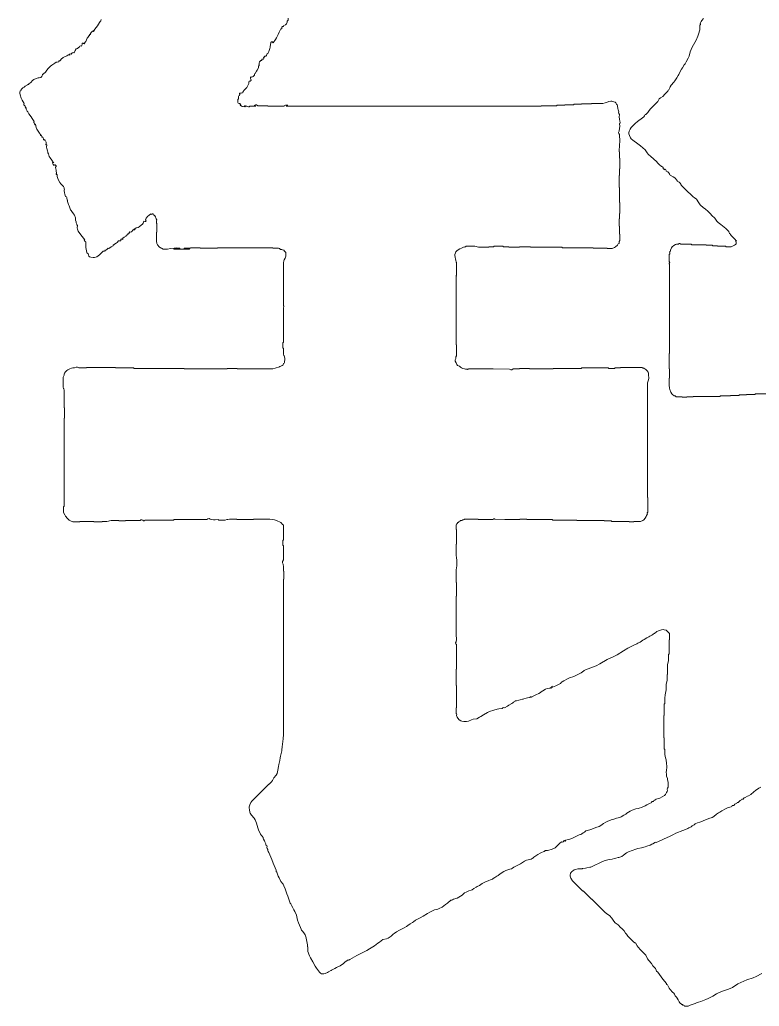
# Model space of a CAD drawing. Extents: x -2876908 to 633791, y -1383861 to 872234.
# Drawn here: x -698223 to -697210, y -824674 to -823324 of the extents above; entities that cross this region are included whole.
import ezdxf
from ezdxf.enums import TextEntityAlignment as Align

# ---------------------------------------------------------------- set-up
doc = ezdxf.new("R2010")
doc.units = 0
doc.header["$LTSCALE"] = 5
doc.header["$MEASUREMENT"] = 0
doc.layers.get('0').update_dxf_attribs({"linetype": 'CONTINUOUS', "lineweight": 25})
doc.layers.add('HFZT', color=5, linetype='CONTINUOUS', lineweight=15)
doc.styles.add('TSSD_NORM', font='tssdeng.shx', dxfattribs={"width": 0.7, "bigfont": 'hztxt.shx'})

# ---------------------------------------------------------------- blocks, each defined once
blk = doc.blocks.new('z')
for points in [[(300137.64, 24129.26), (300136.65, 24128.1), (300136.21, 24127.44), (300135.56, 24126.06), (300135.78, 24125.72), (300135.62, 24125.23), (300135.24, 24125.1), (300135.24, 24123.82), (300135.24, 24123.17), (300135.24, 24121.89), (300134.41, 24119.04), (300133.93, 24117.62), (300132.84, 24114.85), (300131.01, 24111.91), (300130.2, 24110.36), (300128.84, 24107.17), (300128.09, 24104.37), (300127.53, 24102.99), (300126.12, 24100.45), (300125.7, 24099.63), (300125.44, 24099.23), (300124.84, 24098.53), (300123.7, 24096.6), (300123.13, 24095.64), (300121.96, 24093.73), (300121.19, 24092.19), (300120.81, 24091.42), (300120.04, 24089.89), (300118.62, 24087.88), (300117.84, 24086.92), (300116.2, 24085.09), (300115.56, 24083.81), (300115.24, 24083.17), (300114.6, 24081.89), (300114.24, 24081.6), (300114.09, 24081.37), (300113.96, 24080.93), (300112.61, 24079.58), (300111.94, 24078.91), (300110.6, 24077.56), (300108.97, 24076.58), (300108.22, 24075.83), (300107.24, 24074.2), (300105.19, 24072.16), (300104.16, 24071.13), (300102.12, 24069.08), (300101.14, 24067.55), (300100.55, 24066.82), (300099.24, 24065.56), (300099.04, 24065.56), (300098.95, 24065.56), (300098.76, 24065.56), (300098.35, 24064.5), (300097.93, 24063.97), (300097, 24063.32), (300093.84, 24060.88), (300092.32, 24059.55), (300089.47, 24056.76), (300088.99, 24055.78), (300088.74, 24055.3), (300088.19, 24054.36), (300088.03, 24053.21), (300088.1, 24052.56), (300088.51, 24051.48), (300089.09, 24050.08), (300089.59, 24049.41), (300090.75, 24048.44), (300094.07, 24046.03), (300095.68, 24044.74), (300098.76, 24042.04), (300100.12, 24040), (300100.94, 24039.05), (300102.76, 24037.4), (300104.16, 24036.24), (300104.83, 24035.63), (300106.12, 24034.36), (300107.53, 24032.95), (300108.23, 24032.24), (300109.64, 24030.83), (300110.39, 24030.66), (300110.83, 24030.16), (300110.92, 24029.39), (300111.17, 24029.39), (300111.3, 24029.39), (300111.56, 24029.39), (300111.46, 24029.15), (300111.51, 24028.92), (300111.72, 24028.75), (300111.77, 24028.95), (300112.04, 24029.04), (300112.2, 24028.91), (300112.66, 24028.68), (300112.87, 24028.31), (300112.84, 24027.79), (300113.9, 24027.39), (300114.43, 24026.97), (300115.08, 24026.03), (300115.1, 24025.69), (300115.18, 24025.5), (300115.4, 24025.23), (300117.52, 24024.07), (300118.52, 24023.3), (300120.2, 24021.55), (300120.2, 24021.36), (300120.2, 24021.26), (300120.2, 24021.07), (300121.41, 24020.55), (300122, 24020.07), (300122.76, 24018.99), (300122.7, 24018.8), (300122.76, 24018.63), (300122.92, 24018.51), (300125.55, 24015.89), (300126.86, 24014.57), (300129.48, 24011.95), (300130.84, 24010.8), (300131.55, 24010.25), (300133, 24009.23), (300134.54, 24006.7), (300135.5, 24005.51), (300137.64, 24003.47), (300138.74, 24002.65), (300139.28, 24002.23), (300140.36, 24001.39), (300142.35, 23999.4), (300143.34, 23998.41), (300145.33, 23996.43), (300146.54, 23994.51), (300147.36, 23993.63), (300149.17, 23992.27), (300151.42, 23990.58), (300152.48, 23989.64), (300154.45, 23987.62), (300154.72, 23986.83), (300154.97, 23986.44), (300155.57, 23985.86), (300155.74, 23985.64), (300155.81, 23985.5), (300155.89, 23985.22), (300157.04, 23984.07), (300157.62, 23983.5), (300158.77, 23982.34), (300158.94, 23982.15), (300158.99, 23981.96), (300158.93, 23981.7), (300159.18, 23981.7), (300159.31, 23981.7), (300159.57, 23981.7), (300159.35, 23981.24), (300159.31, 23980.93), (300159.41, 23980.42), (300159.35, 23979.54), (300159.03, 23978.99), (300158.29, 23978.5), (300157.37, 23978.19), (300156.91, 23977.99), (300156.05, 23977.54), (300154.64, 23977.54), (300153.94, 23977.54), (300152.53, 23977.54), (300152.53, 23977.67), (300152.53, 23977.73), (300152.53, 23977.86), (300150.35, 23977.86), (300149.26, 23977.86), (300147.09, 23977.86), (300147.09, 23977.99), (300147.09, 23978.05), (300147.09, 23978.18), (300145.68, 23978.18), (300144.97, 23978.18), (300143.57, 23978.18), (300143.57, 23978.31), (300143.57, 23978.37), (300143.57, 23978.5), (300141.9, 23978.5), (300141.07, 23978.5), (300139.4, 23978.5), (300139.4, 23978.63), (300139.4, 23978.69), (300139.4, 23978.82), (300135.56, 23978.82), (300133.64, 23978.82), (300129.8, 23978.82), (300129.8, 23978.95), (300129.8, 23979.01), (300129.8, 23979.14), (300126.86, 23979.14), (300125.39, 23979.14), (300122.44, 23979.14), (300122.18, 23979.59), (300121.52, 23979.67), (300121.16, 23979.3), (300119.83, 23979.17), (300119.14, 23978.97), (300117.96, 23978.34), (300116.8, 23977.38), (300116.3, 23976.7), (300115.72, 23975.3), (300115.63, 23974.74), (300115.48, 23974.43), (300115.08, 23974.02), (300115.33, 23973.42), (300115.22, 23972.88), (300114.76, 23972.42), (300114.76, 23970.5), (300114.76, 23969.54), (300114.76, 23967.62), (300115.1, 23967.44), (300115.18, 23966.95), (300114.92, 23966.66), (300114.74, 23966.46), (300114.83, 23966.11), (300115.08, 23966.02), (300115.08, 23942.21), (300115.08, 23930.3), (300115.08, 23906.49), (300114.95, 23906.49), (300114.89, 23906.49), (300114.76, 23906.49), (300114.76, 23902.39), (300114.76, 23900.34), (300114.76, 23896.24), (300114.89, 23896.24), (300114.95, 23896.24), (300115.08, 23896.24), (300115.08, 23893.81), (300115.08, 23892.6), (300115.08, 23890.16), (300114.95, 23890.16), (300114.89, 23890.16), (300114.76, 23890.16), (300114.76, 23888.24), (300114.76, 23887.28), (300114.76, 23885.36), (300115.1, 23883.55), (300115.32, 23882.64), (300115.88, 23880.88), (300116.6, 23879.72), (300117.07, 23879.19), (300118.12, 23878.32), (300118.75, 23878.26), (300119.1, 23878.11), (300119.56, 23877.68), (300121.1, 23877.68), (300121.86, 23877.68), (300123.4, 23877.68), (300123.4, 23877.55), (300123.4, 23877.49), (300123.4, 23877.36), (300124.68, 23877.36), (300125.32, 23877.36), (300126.6, 23877.36), (300126.6, 23877.49), (300126.6, 23877.55), (300126.6, 23877.68), (300128.27, 23877.68), (300129.1, 23877.68), (300130.76, 23877.68), (300130.76, 23877.81), (300130.76, 23877.87), (300130.76, 23878), (300137.93, 23878), (300141.52, 23878), (300148.69, 23878), (300148.69, 23878.13), (300148.69, 23878.19), (300148.69, 23878.32), (300151.5, 23878.32), (300152.91, 23878.32), (300155.73, 23878.32), (300155.73, 23878.45), (300155.73, 23878.51), (300155.73, 23878.64), (300158.03, 23878.64), (300159.18, 23878.64), (300161.49, 23878.64), (300161.49, 23878.77), (300161.49, 23878.83), (300161.49, 23878.96), (300163.41, 23878.96), (300164.37, 23878.96), (300166.29, 23878.96), (300166.29, 23879.09), (300166.29, 23879.15), (300166.29, 23879.28), (300168.59, 23879.28), (300169.75, 23879.28), (300172.05, 23879.28), (300172.05, 23879.41), (300172.05, 23879.47), (300172.05, 23879.6), (300223.26, 23879.6)], [(300175.89, 23617.94), (300174.61, 23617.3), (300172.34, 23615.77), (300171.25, 23614.93), (300169.17, 23613.14), (300167.63, 23612.37), (300166.87, 23611.99), (300165.33, 23611.22), (300164.74, 23610.89), (300164.46, 23610.65), (300164.05, 23610.1), (300163.63, 23610.17), (300163.28, 23610), (300163.09, 23609.62), (300162.07, 23609.12), (300161.58, 23608.73), (300160.85, 23607.86), (300160.43, 23607.93), (300160.08, 23607.76), (300159.89, 23607.38), (300159.04, 23606.94), (300158.63, 23606.63), (300157.97, 23605.94), (300157.46, 23605.94), (300157.2, 23605.94), (300156.69, 23605.94), (300156.81, 23605.53), (300156.61, 23605.13), (300156.21, 23604.98), (300153.58, 23604.28), (300152.27, 23603.71), (300149.97, 23602.26), (300148.5, 23601.47), (300147.78, 23601.02), (300146.45, 23600.02), (300144.6, 23598.57), (300143.52, 23597.97), (300141.32, 23597.14), (300139.74, 23596.61), (300138.97, 23596.29), (300137.48, 23595.54), (300135.95, 23595.03), (300135.18, 23594.77), (300133.64, 23594.26), (300132.65, 23593.97), (300132.15, 23593.69), (300131.4, 23592.98), (300130.57, 23592.57), (300130.17, 23592.31), (300129.48, 23591.7), (300127.95, 23590.93), (300127.18, 23590.54), (300125.64, 23589.78), (300124.98, 23589.58), (300124.66, 23589.45), (300124.04, 23589.14), (300122.12, 23588.5), (300121.16, 23588.18), (300119.24, 23587.54), (300117.65, 23586.51), (300116.81, 23586.06), (300115.08, 23585.3), (300111.49, 23583.7), (300109.7, 23582.9), (300106.12, 23581.29), (300105.68, 23581.45), (300105.29, 23581.34), (300105, 23580.97), (300103.95, 23580.33), (300103.4, 23580.04), (300102.28, 23579.53), (300099.97, 23578.77), (300098.82, 23578.38), (300096.51, 23577.61), (300093.9, 23577.14), (300092.6, 23576.78), (300090.11, 23575.85), (300087.67, 23574.96), (300086.47, 23574.33), (300084.35, 23572.81), (300083.26, 23572.03), (300082.61, 23571.72), (300081.31, 23571.37), (300081.12, 23571.31), (300081.02, 23571.28), (300080.83, 23571.21), (300079.3, 23570.83), (300078.53, 23570.64), (300076.99, 23570.25), (300075.06, 23569.95), (300074.09, 23569.76), (300072.19, 23569.29), (300070.4, 23568.52), (300069.5, 23568.13), (300067.71, 23567.37), (300065.92, 23566.48), (300065.02, 23566.03), (300063.23, 23565.13), (300062.74, 23564.94), (300062.47, 23564.87), (300061.95, 23564.81), (300060.03, 23564.43), (300059.07, 23564.23), (300057.15, 23563.85), (300056.83, 23563.79), (300056.67, 23563.75), (300056.35, 23563.69), (300055.39, 23563.69), (300054.91, 23563.69), (300053.95, 23563.69), (300052.46, 23563.35), (300051.72, 23563.05), (300050.42, 23562.25), (300049.93, 23561.66), (300049.67, 23561.37), (300049.14, 23560.81), (300048.97, 23559.54), (300049.04, 23558.82), (300049.46, 23557.61), (300049.91, 23556.84), (300050.14, 23556.46), (300050.58, 23555.69), (300053.21, 23553.06), (300054.52, 23551.75), (300057.15, 23549.13), (300057.4, 23549), (300057.53, 23548.94), (300057.79, 23548.81), (300059.83, 23546.76), (300060.86, 23545.73), (300062.91, 23543.69), (300063.16, 23543.56), (300063.29, 23543.49), (300063.55, 23543.37), (300067, 23539.91), (300068.73, 23538.18), (300072.19, 23534.72), (300074.13, 23533.38), (300075.05, 23532.6), (300076.67, 23530.88), (300077.98, 23528.82), (300078.87, 23527.86), (300080.83, 23526.4), (300082.43, 23524.8), (300083.23, 23524), (300084.83, 23522.4), (300085.86, 23521), (300086.38, 23520.29), (300087.39, 23518.88), (300088.99, 23517.28), (300089.79, 23516.48), (300091.39, 23514.88), (300091.78, 23514.69), (300091.97, 23514.6), (300092.35, 23514.4), (300093.62, 23512.55), (300094.29, 23511.65), (300095.71, 23509.92), (300097.12, 23508.51), (300097.83, 23507.81), (300099.24, 23506.4), (300100.53, 23503.95), (300101.31, 23502.77), (300103.08, 23500.64), (300104.04, 23499.26), (300104.6, 23498.61), (300105.8, 23497.44), (300106.13, 23496.31), (300106.45, 23495.75), (300107.24, 23494.88), (300109.47, 23491.82), (300110.66, 23490.34), (300113.16, 23487.51), (300113.09, 23487.09), (300113.26, 23486.75), (300113.64, 23486.55), (300114.74, 23484.44), (300115.48, 23483.44), (300117.16, 23481.75), (300118.04, 23480.92), (300118.4, 23480.34), (300118.76, 23479.19), (300119.72, 23478.29), (300120.16, 23477.76), (300120.84, 23476.63), (300121.53, 23475.19), (300122.05, 23474.5), (300123.24, 23473.43), (300123.65, 23473.48), (300124, 23473.2), (300124.04, 23472.79), (300124.38, 23473.01), (300124.86, 23472.85), (300125, 23472.47), (300126.54, 23472.31), (300127.39, 23472.42), (300128.84, 23472.95), (300130.14, 23473.4), (300130.79, 23473.66), (300132.04, 23474.23), (300133.58, 23474.74), (300134.35, 23475), (300135.88, 23475.51), (300139.16, 23476.73), (300140.77, 23477.44), (300143.89, 23479.03), (300146.34, 23480.57), (300147.63, 23481.25), (300150.29, 23482.39), (300153.03, 23483.19), (300154.38, 23483.68), (300157.01, 23484.79), (300160.65, 23487.18), (300162.6, 23488.22), (300166.61, 23489.91), (300170.71, 23491.22), (300172.73, 23492.07), (300176.53, 23494.08)], [(299736.91, 24128.62), (299736.51, 24127.79), (299736.25, 24127.39), (299735.63, 24126.7), (299734.29, 24124.5), (299733.55, 24123.44), (299731.95, 24121.41), (299732.14, 24121.12), (299731.97, 24120.7), (299731.63, 24120.61), (299731.77, 24120.84), (299731.7, 24121.12), (299731.47, 24121.25), (299730.52, 24120.55), (299730.1, 24120.06), (299729.55, 24119.01), (299729.68, 24118.94), (299729.73, 24118.84), (299729.71, 24118.69), (299729.46, 24118.69), (299729.33, 24118.69), (299729.07, 24118.69), (299729.15, 24118.27), (299728.98, 24117.93), (299728.59, 24117.73), (299727.89, 24116.75), (299727.57, 24116.23), (299726.99, 24115.17), (299726.55, 24114.05), (299726.21, 24113.5), (299725.39, 24112.61), (299724.96, 24112.79), (299724.73, 24112.86), (299724.27, 24112.93), (299724.16, 24112.13), (299724.02, 24111.72), (299723.63, 24111.01), (299723.1, 24111.15), (299722.66, 24110.98), (299722.35, 24110.53), (299721.61, 24109.77), (299721.11, 24109.45), (299720.11, 24109.09), (299719.6, 24108.07), (299719.35, 24107.55), (299718.83, 24106.53), (299718.26, 24106.68), (299717.85, 24106.58), (299717.39, 24106.21), (299717.13, 24105.96), (299717.01, 24105.83), (299716.75, 24105.57), (299716.21, 24105.8), (299715.71, 24105.69), (299715.31, 24105.25), (299715.56, 24105.4), (299715.92, 24105.22), (299715.95, 24104.93), (299715.17, 24105.08), (299714.65, 24104.95), (299714.03, 24104.45), (299712.33, 24103.92), (299711.49, 24103.43), (299710.19, 24102.21), (299709.8, 24101.53), (299709.36, 24101.22), (299708.59, 24101.09), (299708.59, 24100.83), (299708.59, 24100.71), (299708.59, 24100.45), (299707.52, 24100.38), (299706.95, 24100.2), (299706.03, 24099.65), (299703.96, 24098.32), (299702.98, 24097.54), (299701.23, 24095.81), (299700.2, 24094.42), (299699.65, 24093.74), (299698.51, 24092.45), (299698.16, 24092.43), (299697.97, 24092.35), (299697.71, 24092.13), (299697.61, 24091.22), (299697.38, 24090.71), (299696.75, 24090.05), (299695.44, 24089.94), (299694.79, 24089.81), (299693.55, 24089.41), (299691.96, 24088.7), (299691.19, 24088.14), (299690.02, 24086.85), (299689.31, 24086.36), (299688.98, 24086.06), (299688.42, 24085.41), (299688, 24085.48), (299687.66, 24085.31), (299687.46, 24084.93), (299686.64, 24084.51), (299686.25, 24084.25), (299685.54, 24083.65), (299684.68, 24083.14), (299684.27, 24082.81), (299683.62, 24082.05), (299683.67, 24081.64), (299683.39, 24081.29), (299682.98, 24081.25), (299682.65, 24080.28), (299682.61, 24079.69), (299682.82, 24078.68), (299683.62, 24076.27), (299684.18, 24075.08), (299685.54, 24072.92), (299685.33, 24072.37), (299685.44, 24071.89), (299685.86, 24071.48), (299686.29, 24071.07), (299686.39, 24070.6), (299686.18, 24070.04), (299686.44, 24070.04), (299686.57, 24070.04), (299686.82, 24070.04), (299686.77, 24069.66), (299686.81, 24069.43), (299686.98, 24069.08), (299687.62, 24067.8), (299687.94, 24067.16), (299688.58, 24065.88), (299690.17, 24063.97), (299690.89, 24062.93), (299692.11, 24060.76), (299691.89, 24060.51), (299691.97, 24060.11), (299692.26, 24059.96), (299692.46, 24059.36), (299692.59, 24059.07), (299692.91, 24058.52), (299692.74, 24058.73), (299692.82, 24059.05), (299693.07, 24059.16), (299693.6, 24056.87), (299694.07, 24055.72), (299695.31, 24053.72), (299695.77, 24053.17), (299695.95, 24052.82), (299696.11, 24052.12), (299696.35, 24052.22), (299696.58, 24052.16), (299696.75, 24051.96), (299696.55, 24051.84), (299696.46, 24051.71), (299696.43, 24051.48), (299696.83, 24051.52), (299697.09, 24051.44), (299697.39, 24051.16), (299697.39, 24050.9), (299697.39, 24050.77), (299697.39, 24050.52), (299697.64, 24050.52), (299697.77, 24050.52), (299698.03, 24050.52), (299698.28, 24049.78), (299698.35, 24049.38), (299698.35, 24048.6), (299698.75, 24048.55), (299699.01, 24048.64), (299699.31, 24048.92), (299699.23, 24048.5), (299699.4, 24048.15), (299699.79, 24047.96), (299700.12, 24047.12), (299700.19, 24046.62), (299700.11, 24045.72), (299699.98, 24045.65), (299699.93, 24045.54), (299699.95, 24045.4), (299700.2, 24045.4), (299700.33, 24045.4), (299700.59, 24045.4), (299700.5, 24043.72), (299700.6, 24042.85), (299701.07, 24041.24), (299701.21, 24040.44), (299701.34, 24040.04), (299701.71, 24039.32), (299702.29, 24037.52), (299702.77, 24036.63), (299703.95, 24035.16), (299704.34, 24034.43), (299704.61, 24034.09), (299705.23, 24033.55), (299704.91, 24033.55), (299704.75, 24033.55), (299704.43, 24033.55), (299704.73, 24032.72), (299704.97, 24032.31), (299705.55, 24031.63), (299705.69, 24031.93), (299706.1, 24032.01), (299706.35, 24031.79), (299706.8, 24031.43), (299706.86, 24030.81), (299706.51, 24030.35), (299706.71, 24029.21), (299706.77, 24028.63), (299706.83, 24027.47), (299707.11, 24027.02), (299707.18, 24026.72), (299707.15, 24026.19), (299706.94, 24026.03), (299706.89, 24025.8), (299706.99, 24025.55), (299707.24, 24025.55), (299707.37, 24025.55), (299707.63, 24025.55), (299707.57, 24024.25), (299707.72, 24023.54), (299708.27, 24022.35), (299709.37, 24020.29), (299710.07, 24019.3), (299711.63, 24017.55), (299712.12, 24016.73), (299712.29, 24016.25), (299712.43, 24015.31), (299712.29, 24015.3), (299712.2, 24015.11), (299712.27, 24014.99), (299712.51, 24013.38), (299712.67, 24012.57), (299713.07, 24010.99), (299713.66, 24010.63), (299713.92, 24010.23), (299714.03, 24009.55), (299714.22, 24008.78), (299714.32, 24008.4), (299714.51, 24007.63), (299715.15, 24005.71), (299715.47, 24004.75), (299716.11, 24002.83), (299716.49, 24001.99), (299716.76, 24001.58), (299717.39, 24000.91), (299718.5, 23999.34), (299718.99, 23998.49), (299719.79, 23996.75), (299719.66, 23995.71), (299719.77, 23995.1), (299720.27, 23994.19), (299720.2, 23993.74), (299720.24, 23993.48), (299720.43, 23993.07), (299720.59, 23992.46), (299720.72, 23992.15), (299721.07, 23991.63), (299720.94, 23990.08), (299721.05, 23989.25), (299721.55, 23987.78), (299723.26, 23985.53), (299724.12, 23984.41), (299725.87, 23982.18), (299725.68, 23982.13), (299725.59, 23981.86), (299725.71, 23981.7), (299725.83, 23981.22), (299726.06, 23980.95), (299726.51, 23980.74), (299726.51, 23979.34), (299726.51, 23978.63), (299726.51, 23977.22), (299726.84, 23975.69), (299727, 23974.92), (299727.31, 23973.38), (299727.88, 23973.08), (299728.14, 23972.73), (299728.27, 23972.1), (299728.64, 23971.27), (299729.14, 23970.86), (299730.03, 23970.66), (299731.54, 23970.36), (299732.4, 23970.4), (299733.87, 23970.82), (299735.73, 23972.2), (299736.61, 23972.98), (299738.2, 23974.66), (299738.76, 23974.55), (299739.11, 23974.59), (299739.64, 23974.82), (299739.51, 23974.95), (299739.44, 23975.01), (299739.32, 23975.14), (299740.31, 23975.53), (299740.79, 23975.84), (299741.56, 23976.58), (299742, 23976.43), (299742.38, 23976.54), (299742.68, 23976.9), (299743.45, 23977.5), (299743.88, 23977.76), (299744.76, 23978.18), (299744.76, 23978.44), (299744.76, 23978.57), (299744.76, 23978.82), (299745.18, 23978.75), (299745.52, 23978.92), (299745.72, 23979.3), (299746.86, 23979.95), (299747.4, 23980.39), (299748.28, 23981.38), (299748.66, 23981.46), (299748.85, 23981.5), (299749.24, 23981.54), (299749.49, 23981.45), (299749.7, 23981.51), (299749.88, 23981.7), (299749.83, 23982.11), (299749.92, 23982.37), (299750.2, 23982.66), (299750.6, 23982.71), (299750.86, 23982.62), (299751.16, 23982.34), (299751.16, 23982.73), (299751.16, 23982.92), (299751.16, 23983.3), (299752.05, 23983.82), (299752.5, 23984.07), (299753.4, 23984.58), (299753.4, 23984.84), (299753.4, 23984.97), (299753.4, 23985.22), (299754, 23985.28), (299754.37, 23985.51), (299754.68, 23986.02), (299754.68, 23986.22), (299754.68, 23986.31), (299754.68, 23986.5), (299755.06, 23986.5), (299755.25, 23986.5), (299755.64, 23986.5), (299755.59, 23986.91), (299755.68, 23987.17), (299755.96, 23987.46), (299756.53, 23987.32), (299756.94, 23987.41), (299757.4, 23987.78), (299757.75, 23988.32), (299757.95, 23988.58), (299758.36, 23989.07), (299758.5, 23988.77), (299758.91, 23988.69), (299759.16, 23988.91), (299758.96, 23989.02), (299758.87, 23989.16), (299758.84, 23989.39), (299759.22, 23989.39), (299759.42, 23989.39), (299759.8, 23989.39), (299759.8, 23989.64), (299759.8, 23989.77), (299759.8, 23990.03), (299761.36, 23990.25), (299762.2, 23990.68), (299763.32, 23991.79), (299764.34, 23992.65), (299764.77, 23993.26), (299765.24, 23994.51), (299765.79, 23994.3), (299766.27, 23994.4), (299766.68, 23994.83), (299766.42, 23995.48), (299766.47, 23995.99), (299766.84, 23996.59), (299767.96, 23997.78), (299768.58, 23998.33), (299769.88, 23999.31), (299769.93, 23999.11), (299770.2, 23999.02), (299770.36, 23999.15), (299770.68, 23999.38), (299770.95, 23999.42), (299771.32, 23999.31), (299771.32, 23999.05), (299771.32, 23998.92), (299771.32, 23998.67), (299772.13, 23998.51), (299772.59, 23998.14), (299772.92, 23997.39), (299773.18, 23996.57), (299773.38, 23996.16), (299773.88, 23995.47), (299773.74, 23994.71), (299773.71, 23994.32), (299773.72, 23993.55), (299773.74, 23993.16), (299773.77, 23992.96), (299773.88, 23992.59), (299773.88, 23990.41), (299773.88, 23989.32), (299773.88, 23987.14), (299773.75, 23987.14), (299773.69, 23987.14), (299773.56, 23987.14), (299773.56, 23984.78), (299773.56, 23983.59), (299773.56, 23981.22), (299773.92, 23979.63), (299774.31, 23978.82), (299775.32, 23977.54), (299776.36, 23976.82), (299776.91, 23976.5), (299778.04, 23975.94), (299779.97, 23975.87), (299780.97, 23975.97), (299782.85, 23976.42), (299785.39, 23976.68), (299786.69, 23976.71), (299789.25, 23976.58), (299789.25, 23976.45), (299789.25, 23976.39), (299789.25, 23976.26), (299787.58, 23976.26), (299786.75, 23976.26), (299785.09, 23976.26), (299785.09, 23976.13), (299785.09, 23976.07), (299785.09, 23975.94), (299789.31, 23975.94), (299791.42, 23975.94), (299795.65, 23975.94), (299795.65, 23976.07), (299795.65, 23976.13), (299795.65, 23976.26), (299794.24, 23976.26), (299793.54, 23976.26), (299792.13, 23976.26), (299792.13, 23976.39), (299792.13, 23976.45), (299792.13, 23976.58), (299793.79, 23976.58), (299794.62, 23976.58), (299796.29, 23976.58), (299796.29, 23976.71), (299796.29, 23976.77), (299796.29, 23976.9), (299798.85, 23976.9), (299800.13, 23976.9), (299802.69, 23976.9), (299802.69, 23976.77), (299802.69, 23976.71), (299802.69, 23976.58), (299807.3, 23976.58), (299809.6, 23976.58), (299814.21, 23976.58), (299814.21, 23976.71), (299814.21, 23976.77), (299814.21, 23976.9), (299828.94, 23976.9), (299836.3, 23976.9), (299851.02, 23976.9), (299851.02, 23976.77), (299851.02, 23976.71), (299851.02, 23976.58), (299852.56, 23976.58), (299853.32, 23976.58), (299854.86, 23976.58), (299855.44, 23976.31), (299855.72, 23976.1), (299856.14, 23975.62), (299857.06, 23975.66), (299857.56, 23975.55), (299858.38, 23975.14), (299858.88, 23974.55), (299859.13, 23974.26), (299859.66, 23973.7), (299859.72, 23972.16), (299859.66, 23971.37), (299859.34, 23969.86), (299858.57, 23968.79), (299858.29, 23968.12), (299858.06, 23966.82), (299858.06, 23955.36), (299858.06, 23949.63), (299858.06, 23938.17), (299858.41, 23937.99), (299858.49, 23937.5), (299858.22, 23937.21), (299858.09, 23927.87), (299858.06, 23923.19), (299858.06, 23913.85), (299857.93, 23913.85), (299857.87, 23913.85), (299857.74, 23913.85), (299857.74, 23912.31), (299857.74, 23911.54), (299857.74, 23910.01), (299857.87, 23910.01), (299857.93, 23910.01), (299858.06, 23910.01), (299858.06, 23908.34), (299858.06, 23907.51), (299858.06, 23905.85), (299858.32, 23905.46), (299858.45, 23905.27), (299858.7, 23904.89), (299859.07, 23903.39), (299859.1, 23902.56), (299858.86, 23901.05), (299858.76, 23900.48), (299858.61, 23900.18), (299858.22, 23899.77), (299857.85, 23898.89), (299857.37, 23898.45), (299856.46, 23898.17), (299855.82, 23897.84), (299855.5, 23897.68), (299854.86, 23897.36), (299853.32, 23896.98), (299852.56, 23896.79), (299851.02, 23896.4), (299850.76, 23896.34), (299850.64, 23896.31), (299850.38, 23896.24), (299841.16, 23896.24), (299836.55, 23896.24), (299827.33, 23896.24), (299827.33, 23896.37), (299827.33, 23896.44), (299827.33, 23896.56), (299824.65, 23896.56), (299823.3, 23896.56), (299820.61, 23896.56), (299820.61, 23896.44), (299820.61, 23896.37), (299820.61, 23896.24), (299809.22, 23896.24), (299803.52, 23896.24), (299792.13, 23896.24), (299792.13, 23896.37), (299792.13, 23896.44), (299792.13, 23896.56), (299778.68, 23896.56), (299771.96, 23896.56), (299758.52, 23896.56), (299758.52, 23896.69), (299758.52, 23896.76), (299758.52, 23896.88), (299753.65, 23896.88), (299751.22, 23896.88), (299746.36, 23896.88), (299746.36, 23897.01), (299746.36, 23897.08), (299746.36, 23897.2), (299738.68, 23897.2), (299734.83, 23897.2), (299727.15, 23897.2), (299727.15, 23897.08), (299727.15, 23897.01), (299727.15, 23896.88), (299725.1, 23896.88), (299724.08, 23896.88), (299722.03, 23896.88), (299721.03, 23897.45), (299720.21, 23897.49), (299719.15, 23897.04), (299717.84, 23896.9), (299717.17, 23896.74), (299715.95, 23896.24), (299714.56, 23895.66), (299713.88, 23895.16), (299712.91, 23894), (299712.68, 23893.56), (299712.5, 23893.35), (299712.11, 23893.04), (299712.14, 23892.11), (299711.99, 23891.58), (299711.47, 23890.8), (299711.47, 23888.11), (299711.47, 23886.77), (299711.47, 23884.08), (299711.73, 23883.31), (299711.85, 23882.93), (299712.11, 23882.16), (299712.11, 23877.42), (299712.11, 23875.06), (299712.11, 23870.32), (299712.24, 23870.32), (299712.3, 23870.32), (299712.43, 23870.32), (299712.43, 23867.63), (299712.43, 23866.29), (299712.43, 23863.6), (299712.3, 23863.6), (299712.24, 23863.6), (299712.11, 23863.6), (299712.11, 23840.04), (299712.11, 23828.26), (299712.11, 23804.7), (299711.98, 23804.7), (299711.92, 23804.7), (299711.79, 23804.7), (299711.79, 23803.17), (299711.79, 23802.4), (299711.79, 23800.86), (299712.58, 23799.14), (299713.12, 23798.31), (299714.35, 23796.86), (299715.54, 23795.65), (299716.3, 23795.13), (299717.87, 23794.46), (299719.79, 23794.46), (299720.75, 23794.46), (299722.67, 23794.46), (299722.67, 23794.59), (299722.67, 23794.65), (299722.67, 23794.78), (299726.38, 23794.78), (299728.24, 23794.78), (299731.95, 23794.78), (299731.95, 23794.65), (299731.95, 23794.59), (299731.95, 23794.46), (299734.13, 23794.46), (299735.22, 23794.46), (299737.39, 23794.46), (299737.39, 23794.59), (299737.39, 23794.65), (299737.39, 23794.78), (299738.68, 23794.78), (299739.32, 23794.78), (299740.6, 23794.78), (299741.75, 23795.04), (299742.32, 23795.17), (299743.48, 23795.42), (299745.52, 23795.42), (299746.55, 23795.42), (299748.6, 23795.42), (299748.6, 23795.29), (299748.6, 23795.23), (299748.6, 23795.1), (299750.39, 23795.1), (299751.29, 23795.1), (299753.08, 23795.1), (299753.08, 23795.23), (299753.08, 23795.29), (299753.08, 23795.42), (299756.92, 23795.42), (299758.84, 23795.42), (299762.68, 23795.42), (299763.27, 23795.92), (299763.94, 23795.98), (299764.6, 23795.58), (299764.96, 23795.21), (299765.62, 23795.29), (299765.88, 23795.74), (299773.56, 23795.74), (299777.4, 23795.74), (299785.09, 23795.74), (299785.09, 23795.87), (299785.09, 23795.93), (299785.09, 23796.06), (299793.92, 23796.06), (299798.34, 23796.06), (299807.17, 23796.06), (299807.88, 23796.62), (299808.63, 23796.67), (299809.41, 23796.22), (299811.57, 23795.96), (299812.68, 23795.93), (299814.85, 23796.06), (299814.85, 23795.93), (299814.85, 23795.87), (299814.85, 23795.74), (299816.64, 23795.74), (299817.54, 23795.74), (299819.33, 23795.74), (299820.49, 23796), (299821.06, 23796.13), (299822.21, 23796.38), (299824.13, 23796.38), (299825.09, 23796.38), (299827.01, 23796.38), (299827.01, 23796.25), (299827.01, 23796.19), (299827.01, 23796.06), (299831.5, 23796.06), (299833.74, 23796.06), (299838.22, 23796.06), (299838.22, 23796.19), (299838.22, 23796.25), (299838.22, 23796.38), (299842.57, 23796.38), (299844.75, 23796.38), (299849.1, 23796.38), (299852.06, 23795.79), (299853.53, 23795.33), (299856.3, 23794.14), (299857.01, 23793.38), (299857.36, 23792.99), (299858.06, 23792.22), (299858.06, 23788.25), (299858.06, 23786.27), (299858.06, 23782.3), (299857.93, 23782.3), (299857.87, 23782.3), (299857.74, 23782.3), (299857.74, 23780.89), (299857.74, 23780.19), (299857.74, 23778.78), (299857.87, 23778.78), (299857.93, 23778.78), (299858.06, 23778.78), (299858.06, 23774.94), (299858.06, 23773.02), (299858.06, 23769.18), (299857.5, 23768.17), (299857.45, 23767.36), (299857.9, 23766.3), (299858.15, 23764.52), (299858.19, 23763.6), (299858.06, 23761.81), (299858.19, 23761.81), (299858.25, 23761.81), (299858.38, 23761.81), (299858.38, 23759.64), (299858.38, 23758.55), (299858.38, 23756.37), (299858.25, 23756.37), (299858.19, 23756.37), (299858.06, 23756.37), (299858.06, 23714.57), (299858.06, 23693.67), (299858.06, 23651.87), (299858, 23651.29), (299857.97, 23651.01), (299857.9, 23650.43), (299857.65, 23648.13), (299857.52, 23646.97), (299857.26, 23644.67), (299857.16, 23642.99), (299857.03, 23642.14), (299856.62, 23640.51), (299856.1, 23638.62), (299855.9, 23637.65), (299855.66, 23635.71), (299855.15, 23633.15), (299854.89, 23631.87), (299854.38, 23629.31), (299853.84, 23627.08), (299853.28, 23625.95), (299851.82, 23624.18), (299850.75, 23622.38), (299850.09, 23621.52), (299848.62, 23620.02), (299848.43, 23620.08), (299848.26, 23620.02), (299848.14, 23619.86), (299843.72, 23615.45), (299841.51, 23613.24), (299837.1, 23608.82), (299836.4, 23607.91), (299836.12, 23607.36), (299835.82, 23606.26), (299835.41, 23605.04), (299835.34, 23604.34), (299835.5, 23603.06), (299835.7, 23601.49), (299836.03, 23600.67), (299836.94, 23599.38), (299838.58, 23597.49), (299839.28, 23596.39), (299840.3, 23594.1), (299841.01, 23591.06), (299841.53, 23589.56), (299842.86, 23586.74), (299843.51, 23585.8), (299843.86, 23585.35), (299844.62, 23584.5), (299844.56, 23584.11), (299844.6, 23583.88), (299844.78, 23583.54), (299845.42, 23582.25), (299845.74, 23581.61), (299846.38, 23580.33), (299846.4, 23579.62), (299846.62, 23579.18), (299847.18, 23578.73), (299847.14, 23577.82), (299847.25, 23577.31), (299847.66, 23576.49), (299847.8, 23575.7), (299847.93, 23575.29), (299848.3, 23574.57), (299850.31, 23569.91), (299851.3, 23567.57), (299853.26, 23562.89), (299853.26, 23562.28), (299853.38, 23561.94), (299853.74, 23561.45), (299854.68, 23558.89), (299855.23, 23557.64), (299856.46, 23555.21), (299857.86, 23553.46), (299858.46, 23552.46), (299859.34, 23550.41), (299860.42, 23547.14), (299860.96, 23545.51), (299862.06, 23542.25), (299862.7, 23540.97), (299863.02, 23540.33), (299863.66, 23539.04), (299863.79, 23538.92), (299863.86, 23538.85), (299863.98, 23538.73), (299865.14, 23536.42), (299865.71, 23535.27), (299866.86, 23532.96), (299867.54, 23529.55), (299868.06, 23527.85), (299869.42, 23524.64), (299869.92, 23523.54), (299870.25, 23523.01), (299871.02, 23522.08), (299872.18, 23520.58), (299872.65, 23519.71), (299873.27, 23517.92), (299873.52, 23516.38), (299873.65, 23515.62), (299873.91, 23514.08), (299874.04, 23513.44), (299874.1, 23513.12), (299874.23, 23512.48), (299874.05, 23512.28), (299874.14, 23511.93), (299874.39, 23511.84), (299874.39, 23510.56), (299874.39, 23509.92), (299874.39, 23508.64), (299875.4, 23505.81), (299876.09, 23504.42), (299877.75, 23501.92), (299879.26, 23499.04), (299880.13, 23497.65), (299882.07, 23495.04), (299882.61, 23494.62), (299882.86, 23494.39), (299883.35, 23493.92), (299884.37, 23493.81), (299884.91, 23493.84), (299885.91, 23494.08), (299887.44, 23494.84), (299888.21, 23495.23), (299889.75, 23496), (299889.88, 23496.12), (299889.94, 23496.19), (299890.07, 23496.32), (299892.37, 23497.47), (299893.53, 23498.04), (299895.83, 23499.2), (299898, 23500.81), (299899.08, 23501.61), (299901.27, 23503.2), (299901.71, 23503.04), (299902.1, 23503.15), (299902.39, 23503.52), (299905.46, 23505.19), (299907, 23506.02), (299910.07, 23507.68), (299913.61, 23509.45), (299915.34, 23510.41), (299918.72, 23512.48), (299920.94, 23514.17), (299922.06, 23515), (299924.32, 23516.64), (299926.64, 23517.16), (299927.81, 23517.67), (299929.76, 23519.04), (299931.17, 23520.19), (299931.87, 23520.77), (299933.28, 23521.92), (299935.33, 23522.95), (299936.35, 23523.46), (299938.4, 23524.48), (299940.11, 23525.43), (299940.94, 23525.95), (299942.56, 23527.04), (299944.01, 23528), (299944.72, 23528.51), (299946.08, 23529.6), (299948.13, 23530.63), (299949.15, 23531.14), (299951.2, 23532.16), (299954.08, 23534.11), (299955.6, 23534.98), (299958.72, 23536.48), (299960.78, 23536.95), (299961.8, 23537.31), (299963.69, 23538.24), (299966.07, 23539.99), (299967.23, 23540.93), (299969.45, 23542.89), (299970.19, 23542.93), (299970.6, 23543.08), (299971.21, 23543.53), (299973.7, 23544.29), (299974.92, 23544.85), (299977.13, 23546.25), (299978.69, 23547.7), (299979.64, 23548.31), (299981.61, 23549.13), (299982.99, 23549.51), (299983.68, 23549.85), (299984.81, 23550.73), (299986.35, 23551.5), (299987.11, 23551.88), (299988.65, 23552.65), (299990.36, 23553.87), (299991.26, 23554.42), (299993.13, 23555.37), (299994.33, 23555.69), (299994.91, 23555.92), (299996.01, 23556.49), (299997.17, 23556.91), (299997.73, 23557.21), (299998.73, 23557.93), (300000.23, 23558.84), (300000.97, 23559.32), (300002.41, 23560.33), (300004.78, 23561.95), (300006.1, 23562.61), (300008.82, 23563.53), (300009.93, 23563.8), (300010.49, 23564.08), (300011.38, 23564.81), (300013.17, 23565.71), (300014.06, 23566.16), (300015.86, 23567.05), (300018.45, 23568.74), (300019.92, 23569.41), (300022.9, 23570.25), (300023.74, 23570.63), (300024.15, 23570.9), (300024.82, 23571.53), (300027.46, 23573.36), (300028.9, 23574.14), (300031.86, 23575.37), (300031.93, 23575.25), (300032.04, 23575.19), (300032.18, 23575.21), (300032.18, 23575.47), (300032.18, 23575.6), (300032.18, 23575.85), (300033.87, 23575.99), (300034.72, 23576.16), (300036.34, 23576.65), (300038.04, 23577.18), (300038.89, 23577.68), (300040.18, 23578.89), (300041.35, 23580.04), (300041.96, 23580.58), (300043.22, 23581.61), (300043.91, 23581.57), (300044.35, 23581.75), (300044.82, 23582.25), (300044.87, 23582.45), (300045.15, 23582.54), (300045.3, 23582.41), (300045.47, 23582.21), (300045.7, 23582.15), (300045.94, 23582.25), (300045.94, 23582.51), (300045.94, 23582.64), (300045.94, 23582.89), (300047.78, 23583.13), (300048.7, 23583.36), (300050.42, 23584.02), (300052.22, 23584.91), (300053.11, 23585.36), (300054.91, 23586.26), (300056.07, 23586.65), (300056.65, 23586.95), (300057.63, 23587.7), (300058.39, 23588.12), (300058.75, 23588.38), (300059.39, 23588.98), (300062.05, 23589.75), (300063.37, 23590.2), (300065.95, 23591.22), (300068.2, 23591.98), (300069.3, 23592.55), (300071.23, 23593.94), (300072.69, 23594.84), (300073.47, 23595.23), (300075.07, 23595.86), (300076.99, 23596.5), (300077.95, 23596.82), (300079.87, 23597.46), (300081.91, 23597.8), (300082.96, 23598.22), (300084.67, 23599.38), (300085.5, 23599.8), (300085.89, 23600.06), (300086.59, 23600.66), (300088.85, 23602.13), (300090.11, 23602.72), (300092.67, 23603.54), (300094.21, 23603.92), (300094.98, 23604.12), (300096.51, 23604.5), (300098.82, 23605.65), (300099.97, 23606.23), (300102.28, 23607.38), (300102.87, 23607.71), (300103.15, 23607.96), (300103.56, 23608.5), (300103.98, 23608.43), (300104.32, 23608.6), (300104.52, 23608.98), (300105.23, 23609.29), (300105.58, 23609.54), (300106.12, 23610.1), (300107.84, 23610.45), (300108.71, 23610.74), (300110.28, 23611.54), (300111.71, 23612.41), (300112.37, 23613.1), (300113.16, 23614.58), (300113.41, 23615.09), (300113.54, 23615.35), (300113.8, 23615.86), (300113.53, 23616.73), (300113.62, 23617.35), (300114.12, 23618.1), (300114.12, 23619.38), (300114.12, 23620.02), (300114.12, 23621.3), (300113.81, 23622.98), (300113.62, 23623.82), (300113.16, 23625.46), (300112.96, 23626.99), (300112.93, 23627.77), (300113, 23629.31), (300113.25, 23631.08), (300113.28, 23632), (300113.16, 23633.79), (300112.76, 23636.24), (300112.5, 23637.46), (300111.88, 23639.87), (300111.88, 23641.28), (300111.88, 23641.98), (300111.88, 23643.39), (300111.75, 23643.39), (300111.69, 23643.39), (300111.56, 23643.39), (300111.56, 23646.33), (300111.56, 23647.81), (300111.56, 23650.75), (300111.43, 23650.75), (300111.37, 23650.75), (300111.24, 23650.75), (300111.24, 23656.77), (300111.24, 23659.78), (300111.24, 23665.79), (300111.37, 23665.79), (300111.43, 23665.79), (300111.56, 23665.79), (300111.56, 23668.87), (300111.56, 23670.4), (300111.56, 23673.48), (300111.69, 23673.48), (300111.75, 23673.48), (300111.88, 23673.48), (300111.88, 23675.01), (300111.88, 23675.78), (300111.88, 23677.32), (300112.25, 23679.49), (300112.45, 23680.58), (300112.84, 23682.76), (300112.84, 23684.17), (300112.84, 23684.87), (300112.84, 23686.28), (300113.09, 23687.43), (300113.22, 23688.01), (300113.48, 23689.16), (300113.48, 23690.69), (300113.48, 23691.46), (300113.48, 23693), (300113.61, 23693), (300113.67, 23693), (300113.8, 23693), (300113.8, 23695.56), (300113.8, 23696.84), (300113.8, 23699.4), (300114.05, 23700.55), (300114.18, 23701.13), (300114.44, 23702.28), (300114.44, 23703.95), (300114.44, 23704.78), (300114.44, 23706.44), (300114.57, 23706.44), (300114.63, 23706.44), (300114.76, 23706.44), (300114.76, 23710.28), (300114.76, 23712.2), (300114.76, 23716.04), (300114.89, 23716.04), (300114.95, 23716.04), (300115.08, 23716.04), (300115.08, 23717.71), (300115.08, 23718.54), (300115.08, 23720.21), (300114.24, 23721.15), (300113.79, 23721.6), (300112.84, 23722.45), (300111.61, 23722.81), (300110.9, 23722.85), (300109.64, 23722.61), (300107.7, 23722.11), (300106.72, 23721.62), (300105.16, 23720.37), (300104.33, 23719.95), (300103.94, 23719.68), (300103.24, 23719.09), (300101.96, 23718.44), (300101.32, 23718.12), (300100.04, 23717.48), (300098.24, 23716.33), (300097.35, 23715.76), (300095.55, 23714.6), (300094.02, 23713.84), (300093.25, 23713.45), (300091.71, 23712.68), (300088.7, 23711.28), (300087.23, 23710.51), (300084.35, 23708.84), (300080.19, 23706.15), (300077.99, 23704.95), (300073.47, 23702.92), (300068.72, 23699.99), (300066.18, 23698.72), (300060.99, 23696.68), (300059.2, 23696.07), (300058.32, 23695.6), (300056.83, 23694.44), (300056.39, 23694.28), (300056.18, 23694.14), (300055.87, 23693.8), (300054.07, 23692.9), (300053.18, 23692.46), (300051.38, 23691.56), (300048.58, 23690.74), (300047.19, 23690.15), (300044.66, 23688.68), (300043.64, 23688.17), (300043.15, 23687.79), (300042.42, 23686.92), (300040.38, 23685.94), (300039.36, 23685.46), (300037.3, 23684.52), (300037.05, 23684.77), (300036.92, 23684.9), (300036.66, 23685.16), (300036.66, 23684.71), (300036.66, 23684.49), (300036.66, 23684.04), (300036.26, 23683.99), (300036, 23684.08), (300035.7, 23684.36), (300035.7, 23684.17), (300035.7, 23684.07), (300035.7, 23683.88), (300033.62, 23683.57), (300032.55, 23683.19), (300030.74, 23682.12), (300029.65, 23681.42), (300029.1, 23681.07), (300028.02, 23680.36), (300026.1, 23679.4), (300025.14, 23678.92), (300023.22, 23677.96), (300023.07, 23678.18), (300022.81, 23678.24), (300022.58, 23678.12), (300022.39, 23677.92), (300022.29, 23677.83), (300022.1, 23677.64), (300020.48, 23677.46), (300019.66, 23677.3), (300018.1, 23676.84), (300017.77, 23676.6), (300017.54, 23676.52), (300017.14, 23676.52), (300015.6, 23676.13), (300014.83, 23675.94), (300013.3, 23675.56), (300012.72, 23675.55), (300012.36, 23675.37), (300012.02, 23674.92), (300011.19, 23674.5), (300010.8, 23674.23), (300010.1, 23673.64), (300008.18, 23672.53), (300007.22, 23671.99), (300005.29, 23670.91), (300004.63, 23671.01), (300004.2, 23670.88), (300003.69, 23670.43), (300001.44, 23670.09), (300000.31, 23669.86), (299998.09, 23669.31), (299995.26, 23668.41), (299993.86, 23667.75), (299991.37, 23666.11), (299989.52, 23665.07), (299988.6, 23664.56), (299986.73, 23663.55), (299984.48, 23663.28), (299983.33, 23662.94), (299981.29, 23661.95), (299980.01, 23661.83), (299979.37, 23661.8), (299978.09, 23661.79), (299976.8, 23661.95), (299976.13, 23662.2), (299975.05, 23662.91), (299974.14, 23663.91), (299973.76, 23664.53), (299973.29, 23665.79), (299973.49, 23666.28), (299973.37, 23666.74), (299972.97, 23667.07), (299972.97, 23668.61), (299972.97, 23669.38), (299972.97, 23670.91), (299973.1, 23670.91), (299973.16, 23670.91), (299973.29, 23670.91), (299973.29, 23676.8), (299973.29, 23679.75), (299973.29, 23685.64), (299973.16, 23685.64), (299973.1, 23685.64), (299972.97, 23685.64), (299972.97, 23689.99), (299972.97, 23692.17), (299972.97, 23696.52), (299973.1, 23696.52), (299973.16, 23696.52), (299973.29, 23696.52), (299973.29, 23703.05), (299973.29, 23706.31), (299973.29, 23712.84), (299972.79, 23713.43), (299972.73, 23714.1), (299973.13, 23714.76), (299973.29, 23716.29), (299973.26, 23717.1), (299972.97, 23718.61), (299972.97, 23729.23), (299972.97, 23734.54), (299972.97, 23745.17), (299973.1, 23745.17), (299973.16, 23745.17), (299973.29, 23745.17), (299973.29, 23748.76), (299973.29, 23750.55), (299973.29, 23754.13), (299973.16, 23754.13), (299973.1, 23754.13), (299972.97, 23754.13), (299972.97, 23757.59), (299972.97, 23759.32), (299972.97, 23762.77), (299973.22, 23763.67), (299973.35, 23764.12), (299973.61, 23765.02), (299973.61, 23766.68), (299973.61, 23767.51), (299973.61, 23769.18), (299973.35, 23770.33), (299973.22, 23770.9), (299972.97, 23772.06), (299972.97, 23775.13), (299972.97, 23776.67), (299972.97, 23779.74), (299973.1, 23779.74), (299973.16, 23779.74), (299973.29, 23779.74), (299973.29, 23783.58), (299973.29, 23785.5), (299973.29, 23789.34), (299973.16, 23789.34), (299973.1, 23789.34), (299972.97, 23789.34), (299972.97, 23790.62), (299972.97, 23791.26), (299972.97, 23792.54), (299973.3, 23792.97), (299973.5, 23793.17), (299973.93, 23793.5), (299973.93, 23793.76), (299973.93, 23793.89), (299973.93, 23794.14), (299974.35, 23794.07), (299974.69, 23794.24), (299974.89, 23794.62), (299975.37, 23794.74), (299975.64, 23794.97), (299975.85, 23795.42), (299976.51, 23795.33), (299976.95, 23795.46), (299977.45, 23795.9), (299977.99, 23795.93), (299978.3, 23796.04), (299978.73, 23796.38), (299982.31, 23796.38), (299984.11, 23796.38), (299987.69, 23796.38), (299987.69, 23796.25), (299987.69, 23796.19), (299987.69, 23796.06), (299991.66, 23796.06), (299993.64, 23796.06), (299997.61, 23796.06), (299997.87, 23796.51), (299998.53, 23796.59), (299998.89, 23796.22), (300005.55, 23796.09), (300008.88, 23796.06), (300015.54, 23796.06), (300015.54, 23796.19), (300015.54, 23796.25), (300015.54, 23796.38), (300017.33, 23796.38), (300018.23, 23796.38), (300020.02, 23796.38), (300020.02, 23796.25), (300020.02, 23796.19), (300020.02, 23796.06), (300026.93, 23796.06), (300030.39, 23796.06), (300037.3, 23796.06), (300037.3, 23795.93), (300037.3, 23795.87), (300037.3, 23795.74), (300043.7, 23795.74), (300046.9, 23795.74), (300053.31, 23795.74), (300053.31, 23795.61), (300053.31, 23795.55), (300053.31, 23795.42), (300060.6, 23795.42), (300064.25, 23795.42), (300071.55, 23795.42), (300071.55, 23795.29), (300071.55, 23795.23), (300071.55, 23795.1), (300073.47, 23795.1), (300074.43, 23795.1), (300076.35, 23795.1), (300076.35, 23794.97), (300076.35, 23794.91), (300076.35, 23794.78), (300081.09, 23794.78), (300083.46, 23794.78), (300088.19, 23794.78), (300088.19, 23794.65), (300088.19, 23794.59), (300088.19, 23794.46), (300089.47, 23794.46), (300090.11, 23794.46), (300091.39, 23794.46), (300091.39, 23794.59), (300091.39, 23794.65), (300091.39, 23794.78), (300093.19, 23794.78), (300094.08, 23794.78), (300095.87, 23794.78), (300097.27, 23795.36), (300097.95, 23795.86), (300098.92, 23797.02), (300099.49, 23798.17), (300099.78, 23798.75), (300100.36, 23799.9), (300100.13, 23800.24), (300100.3, 23800.72), (300100.68, 23800.86), (300100.68, 23804.83), (300100.68, 23806.82), (300100.68, 23810.79), (300100.55, 23810.79), (300100.48, 23810.79), (300100.36, 23810.79), (300100.36, 23841.26), (300100.36, 23856.49), (300100.36, 23886.96), (300101.06, 23889.05), (300101.23, 23890.2), (300101.16, 23892.4), (300101.06, 23893.49), (300100.84, 23894.08), (300100.2, 23894.96), (300099.32, 23895.97), (300098.71, 23896.4), (300097.48, 23896.88), (300097.23, 23896.74), (300096.87, 23896.92), (300096.83, 23897.2), (300091.07, 23897.2), (300088.19, 23897.2), (300082.43, 23897.2), (300082.43, 23897.08), (300082.43, 23897.01), (300082.43, 23896.88), (300080.9, 23896.88), (300080.13, 23896.88), (300078.59, 23896.88), (300078.59, 23896.76), (300078.59, 23896.69), (300078.59, 23896.56), (300076.93, 23896.56), (300076.09, 23896.56), (300074.43, 23896.56), (300074.43, 23896.69), (300074.43, 23896.76), (300074.43, 23896.88), (300067.26, 23896.88), (300063.68, 23896.88), (300056.51, 23896.88), (300056.51, 23896.76), (300056.51, 23896.69), (300056.51, 23896.56), (300048.95, 23896.56), (300045.18, 23896.56), (300037.62, 23896.56), (300037.62, 23896.44), (300037.62, 23896.37), (300037.62, 23896.24), (300031.35, 23896.24), (300028.21, 23896.24), (300021.94, 23896.24), (300021.94, 23896.37), (300021.94, 23896.44), (300021.94, 23896.56), (300019.25, 23896.56), (300017.91, 23896.56), (300015.22, 23896.56), (300015.22, 23896.44), (300015.22, 23896.37), (300015.22, 23896.24), (300013.55, 23896.24), (300012.72, 23896.24), (300011.06, 23896.24), (300010.17, 23895.72), (300009.44, 23895.67), (300008.5, 23896.08), (299997.61, 23896.21), (299992.17, 23896.24), (299981.29, 23896.24), (299981.2, 23896), (299980.85, 23895.91), (299980.65, 23896.08), (299979.36, 23896.16), (299978.71, 23896.26), (299977.45, 23896.56), (299976.52, 23897.09), (299976.07, 23897.38), (299975.21, 23898), (299974.06, 23898.64), (299973.52, 23899.21), (299972.97, 23900.41), (299972.42, 23901.42), (299972.38, 23902.21), (299972.81, 23903.29), (299972.82, 23903.95), (299972.93, 23904.32), (299973.29, 23904.89), (299973.29, 23907.83), (299973.29, 23909.3), (299973.29, 23912.25), (299973.16, 23912.25), (299973.1, 23912.25), (299972.97, 23912.25), (299972.97, 23930.56), (299972.97, 23939.71), (299972.97, 23958.02), (299973.11, 23958.03), (299973.2, 23958.22), (299973.13, 23958.34), (299973.05, 23958.46), (299973.15, 23958.64), (299973.29, 23958.66), (299973.29, 23961.79), (299973.29, 23963.36), (299973.29, 23966.5), (299973.22, 23966.82), (299973.19, 23966.98), (299973.13, 23967.3), (299972.87, 23968.58), (299972.74, 23969.22), (299972.49, 23970.5), (299972.18, 23971.61), (299972.22, 23972.31), (299972.65, 23973.38), (299972.93, 23974.11), (299973.18, 23974.47), (299973.77, 23974.98), (299975.59, 23976.06), (299976.52, 23976.58), (299978.41, 23977.54), (299978.9, 23977.34), (299979.35, 23977.46), (299979.69, 23977.86), (299981.99, 23977.86), (299983.15, 23977.86), (299985.45, 23977.86), (299986.47, 23977.61), (299986.99, 23977.48), (299988.01, 23977.22), (299990.7, 23977.22), (299992.04, 23977.22), (299994.73, 23977.22), (299994.73, 23977.35), (299994.73, 23977.41), (299994.73, 23977.54), (299996.14, 23977.54), (299996.84, 23977.54), (299998.25, 23977.54), (299998.25, 23977.67), (299998.25, 23977.73), (299998.25, 23977.86), (300000.69, 23977.86), (300001.9, 23977.86), (300004.33, 23977.86), (300004.33, 23977.73), (300004.33, 23977.67), (300004.33, 23977.54), (300005.87, 23977.54), (300006.64, 23977.54), (300008.17, 23977.54), (300008.17, 23977.41), (300008.17, 23977.35), (300008.17, 23977.22), (300010.99, 23977.22), (300012.4, 23977.22), (300015.22, 23977.22), (300015.22, 23977.35), (300015.22, 23977.41), (300015.22, 23977.54), (300018.16, 23977.54), (300019.63, 23977.54), (300022.58, 23977.54), (300022.58, 23977.41), (300022.58, 23977.35), (300022.58, 23977.22), (300031.03, 23977.22), (300035.25, 23977.22), (300043.7, 23977.22), (300043.7, 23977.09), (300043.7, 23977.03), (300043.7, 23976.9), (300051.9, 23976.9), (300055.99, 23976.9), (300064.19, 23976.9), (300064.19, 23976.77), (300064.19, 23976.71), (300064.19, 23976.58), (300067.9, 23976.58), (300069.76, 23976.58), (300073.47, 23976.58), (300073.47, 23976.45), (300073.47, 23976.39), (300073.47, 23976.26), (300074.88, 23976.26), (300075.58, 23976.26), (300076.99, 23976.26), (300078.47, 23976.92), (300079.18, 23977.39), (300080.35, 23978.5), (300080.65, 23979.11), (300080.91, 23979.4), (300081.47, 23979.78), (300081.49, 23980.59), (300081.64, 23981.05), (300082.11, 23981.7), (300082.11, 23983.37), (300082.11, 23984.2), (300082.11, 23985.86), (300081.98, 23985.86), (300081.92, 23985.86), (300081.79, 23985.86), (300081.79, 23988.04), (300081.79, 23989.13), (300081.79, 23991.31), (300081.66, 23991.31), (300081.6, 23991.31), (300081.47, 23991.31), (300081.47, 23993.23), (300081.47, 23994.19), (300081.47, 23996.11), (300081.6, 23996.11), (300081.66, 23996.11), (300081.79, 23996.11), (300081.79, 23997.52), (300081.79, 23998.22), (300081.79, 23999.63), (300081.92, 23999.63), (300081.98, 23999.63), (300082.11, 23999.63), (300082.11, 24002.57), (300082.11, 24004.04), (300082.11, 24006.99), (300081.98, 24006.99), (300081.92, 24006.99), (300081.79, 24006.99), (300081.79, 24010.96), (300081.79, 24012.94), (300081.79, 24016.91), (300081.66, 24016.91), (300081.6, 24016.91), (300081.47, 24016.91), (300081.47, 24020.11), (300081.47, 24021.71), (300081.47, 24024.91), (300081.6, 24024.91), (300081.66, 24024.91), (300081.79, 24024.91), (300081.79, 24026.71), (300081.79, 24027.6), (300081.79, 24029.39), (300081.92, 24029.39), (300081.98, 24029.39), (300082.11, 24029.39), (300082.11, 24032.21), (300082.11, 24033.62), (300082.11, 24036.44), (300081.98, 24036.44), (300081.92, 24036.44), (300081.79, 24036.44), (300081.79, 24038.1), (300081.79, 24038.93), (300081.79, 24040.6), (300081.65, 24040.61), (300081.56, 24040.79), (300081.63, 24040.92), (300081.89, 24045.39), (300081.93, 24047.64), (300081.79, 24052.12), (300081.24, 24052.82), (300081.18, 24053.58), (300081.63, 24054.36), (300081.88, 24056.39), (300081.91, 24057.43), (300081.79, 24059.48), (300082.24, 24059.74), (300082.32, 24060.4), (300081.95, 24060.76), (300081.69, 24062.66), (300081.66, 24063.65), (300081.79, 24065.56), (300081.35, 24066.06), (300081.22, 24066.5), (300081.31, 24067.16), (300080.93, 24068.7), (300080.74, 24069.47), (300080.35, 24071), (300080.35, 24071.58), (300080.17, 24071.94), (300079.71, 24072.28), (300079.34, 24073.16), (300078.86, 24073.6), (300077.95, 24073.88), (300076.76, 24074.35), (300075.98, 24074.39), (300074.75, 24074.04), (300073.12, 24073.5), (300072.28, 24073.27), (300070.59, 24072.92), (300067.64, 24072.92), (300066.17, 24072.92), (300063.23, 24072.92), (300063.23, 24072.8), (300063.23, 24072.73), (300063.23, 24072.6), (300060.54, 24072.6), (300059.19, 24072.6), (300056.51, 24072.6), (300056.51, 24072.48), (300056.51, 24072.41), (300056.51, 24072.28), (300054.46, 24072.28), (300053.43, 24072.28), (300051.38, 24072.28), (300051.38, 24072.16), (300051.38, 24072.09), (300051.38, 24071.96), (300048.95, 24071.96), (300047.74, 24071.96), (300045.3, 24071.96), (300045.3, 24071.84), (300045.3, 24071.77), (300045.3, 24071.64), (300043.25, 24071.64), (300042.23, 24071.64), (300040.18, 24071.64), (300040.18, 24071.52), (300040.18, 24071.45), (300040.18, 24071.32), (300035.96, 24071.32), (300033.84, 24071.32), (300029.62, 24071.32), (300029.62, 24071.2), (300029.62, 24071.13), (300029.62, 24071), (299961.76, 24071), (299927.84, 24071), (299859.98, 24071), (299860.37, 24071.26), (299860.56, 24071.39), (299860.94, 24071.64), (299860.04, 24071.68), (299859.56, 24071.61), (299858.7, 24071.32), (299858.7, 24071.2), (299858.7, 24071.13), (299858.7, 24071), (299854.35, 24071), (299852.17, 24071), (299847.82, 24071), (299847.82, 24071.13), (299847.82, 24071.2), (299847.82, 24071.32), (299845.13, 24071.32), (299843.79, 24071.32), (299841.1, 24071.32), (299840.22, 24071.85), (299839.48, 24071.89), (299838.54, 24071.48), (299839.08, 24071.46), (299839.39, 24071.34), (299839.82, 24071), (299838.15, 24071), (299837.32, 24071), (299835.66, 24071), (299835.28, 24070.65), (299834.83, 24070.59), (299834.38, 24070.84), (299833.72, 24070.99), (299833.4, 24071.08), (299832.78, 24071.32), (299832.92, 24071.08), (299832.74, 24070.71), (299832.46, 24070.68), (299832.6, 24070.93), (299832.42, 24071.29), (299832.14, 24071.32), (299832.14, 24071.07), (299832.14, 24070.94), (299832.14, 24070.68), (299831.23, 24070.76), (299830.78, 24070.82), (299829.9, 24071), (299829.9, 24071.26), (299829.9, 24071.39), (299829.9, 24071.64), (299829.65, 24071.54), (299829.42, 24071.6), (299829.26, 24071.8), (299829.45, 24071.85), (299829.54, 24072.13), (299829.42, 24072.28), (299829.27, 24072.63), (299828.99, 24072.8), (299828.62, 24072.76), (299828.03, 24073.13), (299827.77, 24073.52), (299827.66, 24074.2), (299827.66, 24074.84), (299827.66, 24075.16), (299827.66, 24075.8), (299827.91, 24075.8), (299828.04, 24075.8), (299828.3, 24075.8), (299828.26, 24076.32), (299828.23, 24076.58), (299828.14, 24077.08), (299828.25, 24077.57), (299828.48, 24077.84), (299828.94, 24078.05), (299828.97, 24078.56), (299829, 24078.82), (299829.1, 24079.33), (299828.97, 24079.39), (299828.92, 24079.5), (299828.94, 24079.65), (299829.32, 24079.73), (299829.51, 24079.76), (299829.9, 24079.81), (299830.44, 24079.75), (299830.8, 24079.89), (299831.18, 24080.29), (299831.44, 24081.12), (299831.75, 24081.54), (299832.46, 24082.05), (299833.75, 24083.44), (299834.3, 24084.29), (299835.02, 24086.05), (299835.07, 24086.7), (299835.13, 24087.03), (299835.34, 24087.65), (299835.72, 24087.65), (299835.91, 24087.65), (299836.3, 24087.65), (299836.52, 24088.11), (299836.56, 24088.42), (299836.46, 24088.93), (299836.14, 24089.49), (299836.2, 24090.04), (299836.62, 24090.53), (299837.19, 24090.38), (299837.6, 24090.48), (299838.06, 24090.85), (299838.38, 24091.17), (299838.54, 24091.33), (299838.86, 24091.65), (299838.75, 24092.12), (299838.92, 24092.52), (299839.34, 24092.77), (299840.18, 24094.3), (299840.59, 24095.07), (299841.42, 24096.61), (299841.42, 24097.12), (299841.42, 24097.38), (299841.42, 24097.89), (299841.66, 24097.79), (299841.89, 24097.85), (299842.06, 24098.05), (299841.86, 24098.1), (299841.77, 24098.37), (299841.9, 24098.53), (299841.93, 24099.31), (299842, 24099.7), (299842.22, 24100.45), (299842.57, 24101.05), (299842.97, 24101.32), (299843.66, 24101.41), (299843.66, 24101.79), (299843.66, 24101.99), (299843.66, 24102.37), (299844.17, 24102.37), (299844.43, 24102.37), (299844.94, 24102.37), (299845.02, 24102.75), (299845.05, 24102.94), (299845.1, 24103.33), (299844.97, 24103.4), (299844.92, 24103.51), (299844.94, 24103.65), (299845.19, 24103.65), (299845.32, 24103.65), (299845.58, 24103.65), (299845.58, 24103.91), (299845.58, 24104.03), (299845.58, 24104.29), (299846.34, 24104.38), (299846.84, 24104.82), (299847.02, 24105.57), (299847.74, 24106.14), (299848.05, 24106.6), (299848.3, 24107.49), (299849.06, 24109.33), (299849.33, 24110.32), (299849.58, 24112.29), (299849.66, 24112.98), (299849.8, 24113.34), (299850.22, 24113.89), (299850.54, 24113.89), (299850.7, 24113.89), (299851.02, 24113.89), (299850.87, 24113.65), (299851.06, 24113.28), (299851.34, 24113.25), (299852.75, 24115.38), (299853.43, 24116.47), (299854.7, 24118.69), (299855.32, 24120.27), (299855.67, 24121.04), (299856.46, 24122.53), (299856.72, 24122.53), (299856.85, 24122.53), (299857.1, 24122.53), (299856.95, 24123.17), (299857.04, 24123.61), (299857.42, 24124.14), (299857.84, 24124.06), (299858.19, 24124.23), (299858.38, 24124.62), (299859.53, 24125.25), (299860.07, 24125.82), (299860.62, 24127.02), (299860.71, 24127.58), (299860.86, 24127.89), (299861.26, 24128.3), (299861.21, 24129.58)]]:
    blk.add_lwpolyline(points)
blk = doc.blocks.new('施工设计图框')
at = {"layer": 'HFZT', "color": 5, "xscale": 0.004115013172850013, "yscale": 0.004115013172850013, "zscale": 0.004115013172850013}
blk.add_blockref('z', (-1339.9837, -74.635), dxfattribs=at)
at = {"layer": 'HFZT', "color": 2, "style": 'TSSD_NORM', "width": 0.7}
for tag, height, p in [('比例尺', 2.5, (7.2478, 17.5)), ('日期', 2.5, (7.2478, 3.5)), ('图号', 2.5, (-20.4898, 3.5)), ('图名', 4, (-76.2419, 0.75))]:
    blk.add_attdef(tag, text='', height=height, dxfattribs=at).set_placement(p, align=Align.MIDDLE)

msp = doc.modelspace()

# ---------------------------------------------------------------- block references
at = {"xscale": 500, "yscale": 500, "zscale": 500}
msp.add_blockref('施工设计图框', (-644829.8, -835650.744), dxfattribs=at)

doc.saveas('drawing.dxf')
